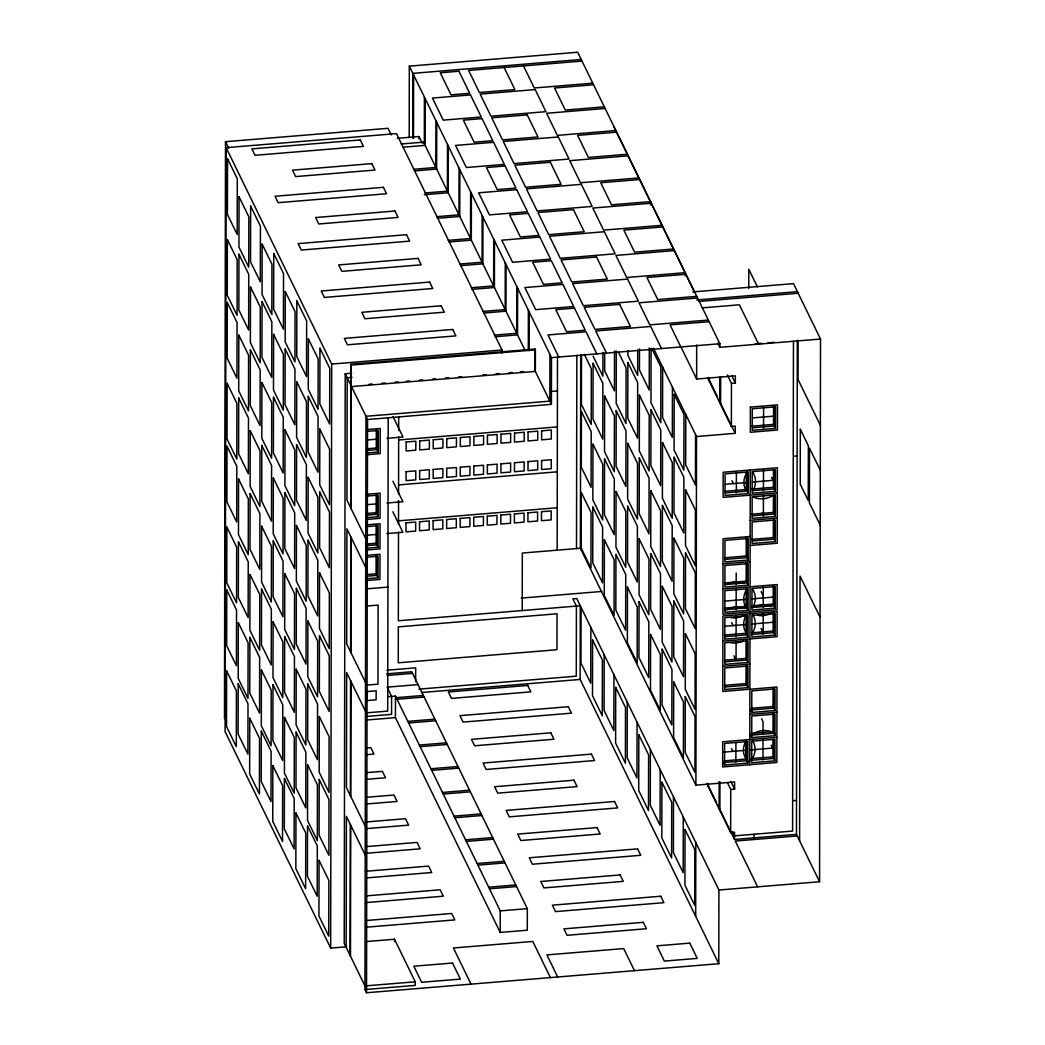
<?xml version="1.0" encoding="UTF-8"?>
<svg xmlns="http://www.w3.org/2000/svg" width="1045" height="1045" viewBox="0 0 1045 1045"><rect width="100%" height="100%" fill="white"/><g stroke="black" fill="none" stroke-linecap="round" stroke-linejoin="round"><path stroke-width="1.5" d="M224.479 718.542L225.498 141.702L388.074 128.3L391.287 134.896M502.005 353.105L502.005 350.023L396.46 133.616L226.138 147.659L225.106 731.683L330.664 948.089L346.613 946.783M330.664 948.089L331.683 364.065L226.138 147.659M351.682 373.209L345.216 373.731L344.223 943.387L364.979 985.944M346.169 947.397L346.404 816.38L365.201 854.928M350.088 955.43L350.323 824.414M350.375 795.663L350.571 680.648M350.624 651.897L350.82 536.895M350.872 508.144L351.12 364.222L535.001 349.056L535.393 349.866L535.353 371.419L351.473 386.585M350.48 956.227L350.715 825.21M350.767 796.46L350.963 681.458M351.016 652.707L351.211 537.692M351.264 508.941L351.12 364.222M418.888 689.138L576.278 676.167L576.409 606.087L572.882 598.863L576.749 598.537L718.921 890.026L718.79 963.712L366.534 992.75L364.966 989.537L365.972 416.289L549.84 401.136L549.918 354.412M366.534 992.75L367.54 419.502L345.216 373.731M365.632 578.825L378.016 577.794L376.069 573.783L376.096 555.3M365.685 548.272L378.081 547.253L376.122 543.23L376.148 524.747M367.291 517.588L378.133 516.7L376.174 512.69L376.2 494.207M367.409 452.903L378.238 452.015L376.278 447.991L376.318 429.508M376.879 555.365L376.853 575.39L366.011 576.278M376.931 524.812L376.905 544.837L366.063 545.738M376.984 494.272L376.958 514.297L367.657 515.054M377.101 429.573L377.062 449.598L367.775 450.369M378.016 577.794L378.055 556.24L365.672 557.259M378.081 547.253L378.107 525.687L367.278 526.575M378.133 516.7L378.172 495.134L367.331 496.035M378.238 452.015L378.277 430.449L367.435 431.337M388.217 417.817L387.708 711.096L366.743 712.821M394.487 941.636L394.487 939.233L366.926 941.519M386.467 673.855L411.795 671.765L527.333 908.654L527.294 930.207L500.202 932.44L395.428 717.641L395.467 696.074L387.734 696.715M398.498 532.127L398.341 620.769L580.275 605.76L580.145 679.446L718.79 963.712M398.511 524.067L398.55 500.529M398.563 494.272L398.667 436.849M398.667 430.605L398.694 416.537M409.196 137.444L409.313 66.135L577.702 52.25L719.874 343.74L719.874 347.332L820.521 339.037L819.567 881.732L718.921 890.026M412.736 138.188L412.84 73.359L581.229 59.474M413.52 138.175L413.624 74.966M394.487 939.246L415.257 981.804L415.244 985.396L364.966 989.537M415.649 681.706L415.675 667.846L386.898 670.224M419.019 138.92L419.019 136.529L397.348 138.306M424.322 143.766L424.401 97.054M425.184 98.661L425.093 145.373L402.782 147.214M435.948 120.737L435.869 167.461L413.559 169.303M436.732 122.343L436.653 169.068L414.342 170.91M447.508 144.432L447.43 191.144L425.106 192.985M448.292 146.039L448.2 192.75L424.296 194.723M459.055 168.114L458.977 214.839L436.666 216.681M459.839 169.721L459.761 216.446L437.45 218.287M470.616 191.81L470.537 238.521L448.214 240.363M471.399 193.416L471.308 240.128L448.997 241.97M482.163 215.492L482.085 262.217L459.774 264.058M482.947 217.099L482.868 263.823L460.558 265.665M493.723 239.187L493.645 285.899L471.321 287.741M494.507 240.794L494.416 287.506L472.105 289.347M500.202 932.44L500.241 910.887L395.467 696.074M505.271 262.87L505.192 309.594L482.881 311.436M506.054 264.476L505.976 311.201L483.665 313.043M516.831 286.565L516.752 333.277L494.429 335.118M517.615 288.159L517.523 334.883L495.212 336.725M522.213 610.554L522.317 553.053L580.38 548.259L695.918 785.148L734.622 781.96L734.609 789.145L730.742 789.458L727.372 782.561M528.313 350.519L528.378 310.247M529.097 350.519L529.162 311.854M535.001 349.056L534.962 370.622L551.407 404.35L367.54 419.502M551.407 404.35L551.486 357.625L409.313 66.135M557.155 550.179L557.494 357.259M576.5 548.586L576.84 355.444M580.38 548.259L580.72 355.117M581.059 607.367L580.968 663.079L590.752 683.156L590.856 627.444M581.164 549.866L581.255 492.365L591.052 512.442L590.961 568.14L581.164 548.076M581.503 354.973L581.412 404.31L591.209 424.388L591.3 368.676L584.312 354.333M602.926 352.322L602.887 376.2L593.09 356.123M604.167 654.745L604.075 710.456L613.859 730.533L613.964 674.822M604.689 353.315L604.663 370.818L614.46 390.895L614.525 351.107M616.289 350.976L616.197 403.501L625.994 423.578L626.086 367.866L618.392 352.087M627.274 702.122L627.183 757.834L636.967 777.911L637.071 722.199M627.888 350.532L627.875 355.3L637.672 375.377L637.711 349.918M639.488 348.912L639.449 370.008L649.245 390.085L649.311 347.88M650.552 204.859L650.552 201.607L611.508 204.833L600.744 182.744L639.788 179.531M650.382 749.5L650.29 805.212L660.074 825.289L660.179 769.577M651.087 348.573L650.983 402.678L660.78 422.755L660.871 367.056L651.78 348.416M662.648 367.069L662.556 417.386L672.353 437.463L672.431 387.146M673.489 796.878L673.398 852.589L683.182 872.666L683.286 816.955M685.206 275.919L685.22 272.68L626.686 277.5L615.923 255.424L674.443 250.591M685.755 414.447L685.664 464.764L695.461 484.841L695.539 434.524M695.683 916.334L695.813 842.649M695.918 785.148L696.519 436.536L653.53 348.39M727.411 375.064L731.448 383.345L735.327 383.019L735.327 375.834L696.623 379.022L696.688 345.059M708.34 786.82L708.34 783.632M709.046 380.693L709.059 377.506M719.117 808.908L719.156 781.751M719.822 402.782L719.861 377.219M719.9 810.515L719.94 781.751M720.606 404.389L720.658 377.232M724.59 764.992L724.629 743.426L747.854 741.519L747.815 763.072L724.59 764.992L723.414 762.589L746.639 760.669L746.679 742.185M819.567 881.732L796.46 834.354L734.517 839.462L734.53 832.277L730.664 832.591L730.742 789.458M696.519 436.536L735.236 433.335L735.249 426.151L731.369 426.464L731.448 383.345M735.876 762.21L735.915 743.126M736.098 641.173L736.059 660.205L733.917 655.816M736.098 636.418L736.137 615.74M736.15 609.679L736.189 588.988M736.189 584.194L736.216 573.026M736.346 492.874L736.385 472.183M747.815 763.072L745.856 759.062L745.895 742.12M747.946 687.61L747.985 666.044L724.76 667.951L724.721 689.517L747.946 687.61L745.986 683.587L746.025 665.103M747.998 662.452L748.037 640.885L724.812 642.793L724.773 664.359L747.998 662.452L746.039 658.428L746.065 639.945M748.037 637.293L748.076 615.727L724.851 617.634L724.812 639.2L748.037 637.293L746.078 633.27L746.117 614.787M748.089 610.332L748.129 588.766L724.903 590.686L724.864 612.252L748.089 610.332L746.13 606.322L746.156 589.38M748.129 585.174L748.168 563.608L724.943 565.528L724.903 587.094L748.129 585.174L746.169 581.164L746.208 562.68M748.168 560.015L748.207 538.449L724.982 540.37L724.943 561.936L748.168 560.015L746.221 556.005L746.248 537.522M748.285 493.527L748.324 471.961L725.099 473.881L725.06 495.448L748.285 493.527L746.326 489.517L746.365 472.575M746.809 665.169L746.77 685.193L725.099 686.983M746.848 640.01L746.822 660.035L725.139 661.825M746.901 614.852L746.861 634.877L725.191 636.666M746.94 587.904L746.914 607.929L725.23 609.705M746.992 562.746L746.953 582.77L725.282 584.56M747.031 537.587L747.005 557.612L725.321 559.402M747.149 471.099L747.11 491.124L725.439 492.9M748.769 288.433L748.795 269.27L757.364 286.826M749.748 764.718L750.01 613.768M750.023 611.965L750.271 470.002M751.734 737.6L751.773 716.034L774.998 714.127L774.959 735.68L751.734 737.6L750.558 735.197L773.783 733.276L773.822 713.252M751.773 712.442L751.812 690.876L775.037 688.969L774.998 710.535L751.773 712.442L750.597 710.038L773.822 708.118L773.862 688.093M754.059 837.855L754.059 834.263M762.981 759.976L763.02 739.298M763.02 734.504L763.046 721.729L761.622 718.803M763.203 634.184L763.229 613.506M763.242 607.445L763.281 586.754M763.438 495.395L763.399 516.008L761.975 513.082M763.451 490.641L763.49 469.95M763.555 428.084L763.595 407.406M774.92 760.838L774.959 739.285L751.734 741.192L751.695 762.759L774.92 760.838L772.96 756.828L772.986 739.886M774.959 735.68L773 731.67L773.039 713.186M774.998 710.535L773.052 706.511L773.078 688.028M775.142 635.06L775.168 613.493L751.943 615.4L751.904 636.967L775.142 635.06L773.182 631.036L773.209 612.553M775.181 608.099L775.22 586.532L751.995 588.453L751.956 610.019L775.181 608.099L773.222 604.088L773.261 585.605M775.299 541.61L775.338 520.044L752.113 521.964L752.073 543.531L775.299 541.61L773.339 537.6L773.365 520.658M775.338 516.452L775.377 494.886L752.152 496.806L752.113 518.372L775.338 516.452L773.378 512.442L773.418 495.5M775.39 491.294L775.429 469.728L752.204 471.648L752.165 493.214L775.39 491.294L773.431 487.284L773.457 470.341M775.494 428.398L775.534 406.832L752.309 408.752L752.269 430.318L775.494 428.398L773.535 424.388L773.574 405.904M773.77 739.951L773.744 758.435L750.519 760.355M773.992 612.618L773.966 632.643L752.282 634.433M774.045 585.67L774.005 605.695L752.335 607.472M774.162 519.182L774.123 539.207L752.452 540.983M774.201 495.565L774.162 514.049L752.491 515.825M774.24 470.407L774.214 488.89L752.531 490.667M774.358 405.969L774.319 425.994L752.648 427.784M793.455 341.206L792.593 831.075L734.53 835.869L732.571 831.846M796.46 834.354L797.322 340.448M798.106 340.461L798.04 379.518L820.364 425.289M799.595 840.781L800.052 576.095L820.025 617.046M582.013 61.08L468.617 70.433L479.394 92.509L514.898 89.583L504.134 67.507M592.789 83.169L534.256 87.989L523.493 65.913M593.573 84.776L554.529 87.989L565.293 110.078L604.337 106.851M605.12 108.458L546.6 113.291L557.364 135.367L615.897 130.547M401.215 144.001L423.538 142.159L524.93 350.075M616.681 132.153L577.637 135.367L588.4 157.455L627.444 154.229M628.228 155.836L569.708 160.669L580.471 182.744L639.004 177.924M651.335 203.213L592.815 208.046L603.579 230.122L662.112 225.302M662.896 226.909L623.852 230.122L634.615 252.211L673.659 248.984M686.003 274.286L646.959 277.5L657.723 299.588L696.767 296.362M692.848 291.934L793.495 283.626L820.521 339.037M697.551 297.969L639.031 302.802L649.794 324.877L708.327 320.057M696.767 299.954L797.413 291.659M699.17 301.43L798.197 293.266M702.292 307.857L739.39 304.8L758.579 344.145M709.111 321.664L670.067 324.877L680.831 346.966M331.683 364.065L502.005 350.023M351.512 365.018L535.393 349.866M551.486 357.625L719.874 343.74M755.274 343.818L761.648 343.296M768.023 342.773L774.397 342.251M352.047 377.349L347.175 377.754L346.953 500.111L365.75 538.658M368.99 384.299L372.242 384.037M382 383.228L385.252 382.966M395.023 382.156L398.276 381.895M406.414 381.216L409.666 380.955M419.424 380.145L422.689 379.884M432.447 379.074L435.7 378.799M445.457 378.003L448.723 377.728M458.481 376.931L461.733 376.657M482.894 374.92L486.147 374.646M495.905 373.836L499.157 373.574M508.928 372.765L512.181 372.503M520.319 371.824L523.571 371.563M550.95 391.483L557.429 390.948M367.461 429.534L380.223 428.489L380.171 453.648L367.422 454.693M367.918 439.919L377.493 439.122M387.055 438.338L403.004 437.019L393.011 416.537M398.654 439.971L557.364 426.896M366.991 448.762L376.278 447.991M752.478 417.909L774.737 416.067M751.864 426.177L773.535 424.388M398.576 484.906L557.285 471.817M794.017 456.182L797.126 455.92M367.357 494.233L380.106 493.175L380.066 518.333L367.304 519.391M367.801 504.604L377.376 503.821M386.95 503.024L402.9 501.718L392.907 481.236M366.873 513.448L376.174 512.69M725.269 484.279L747.619 482.437M752.322 482.045L774.632 480.204M724.655 491.307L746.326 489.517M751.747 489.073L773.431 487.284M398.511 520.841L557.22 507.752M367.304 524.786L380.053 523.728L380.001 548.886L365.659 550.075M777.323 492.926L723.127 497.394L723.166 472.249L777.362 467.768L777.232 543.243L750.14 545.477M367.749 535.158L377.323 534.361M386.885 533.577L402.847 532.258L392.855 511.776M366.821 544.001L376.122 543.23M751.708 514.218L773.378 512.442M750.179 520.319L777.271 518.085M365.659 555.457L380.001 554.281L379.949 579.439L365.606 580.615M750.153 536.503L723.049 538.737L722.918 614.199L777.114 609.731L777.153 584.573L722.97 589.053M751.668 539.377L773.339 537.6M366.769 574.554L376.069 573.783M724.538 557.795L746.221 556.005M366.873 588.831L387.917 587.094M723.009 563.895L750.101 561.661M366.808 606.022L378.107 605.094L377.963 684.161L366.677 685.089M521.181 598.106L601.816 591.457M724.498 582.953L746.169 581.164M725.073 601.084L747.41 599.242M752.113 598.85L774.423 597.009M724.446 608.112L746.13 606.322M751.551 605.878L773.222 604.088M725.021 626.242L747.371 624.401M752.073 624.009L774.384 622.167M724.407 635.06L746.078 633.27M751.499 632.826L773.182 631.036M722.879 641.16L777.062 636.692L777.114 611.534L722.918 616.001L722.787 691.476L776.984 687.009L776.853 762.484L722.657 766.952L722.696 741.793L776.892 737.326M387.238 675.462L412.579 673.372M418.065 684.606L387.094 687.166L391.601 696.401L391.575 714.362L365.554 716.517M724.355 660.218L746.039 658.428M722.827 666.318L749.931 664.084M421.475 692.521L580.145 679.446M396.251 697.681L423.356 695.447M397.035 699.288L424.139 697.054M724.316 685.376L745.986 683.587M366.233 720.044L395.428 717.641M407.811 721.377L434.903 719.143M408.595 722.983L435.687 720.75M751.368 708.301L773.052 706.511M749.84 714.401L776.931 712.168M365.972 748.05L370.831 747.658L373.966 754.072L365.868 754.751M419.358 745.059L446.463 742.825M420.142 746.666L447.247 744.432M751.329 733.459L773 731.67M366.207 772.673L382.392 771.341L385.527 777.767L366.103 779.361M430.919 768.754L458.01 766.521M431.703 770.361L458.794 768.127M723.218 752.165L747.149 750.192M750.258 749.931L774.162 747.959M724.185 760.851L745.856 759.062M751.277 758.618L772.96 756.828M366.416 797.296L393.939 795.036L397.074 801.45L366.299 803.997M442.466 792.437L469.571 790.203M443.25 794.043L470.354 791.81M366.664 821.919L405.499 818.718L408.634 825.145L366.573 828.607M454.026 816.132L481.118 813.898M454.81 817.739L481.902 815.505M792.646 800.744L796.512 800.431M366.847 846.554L417.046 842.414L420.181 848.827L366.743 853.242M465.574 839.814L492.678 837.581M466.357 841.421L493.462 839.187M365.515 871.295L428.607 866.096L431.742 872.523L367.03 877.852M797.244 835.961L735.301 841.068L757.625 886.839M477.134 863.51L504.226 861.276M477.918 865.116L505.009 862.883M365.659 895.931L440.154 889.791L443.289 896.205L365.554 902.619M488.681 887.192L515.786 884.958M489.465 888.799L516.57 886.565M365.972 920.54L451.714 913.474L454.849 919.9L365.868 927.228M500.241 910.887L527.333 908.654M366.599 985.814L415.257 981.804M820.286 470.224L809.483 448.07L809.392 502.906L820.194 525.047M613.924 126.902L694.625 292.365M717.85 343.191L719.874 347.332M731.761 375.717L735.327 383.019M771.628 477.408L773.052 480.334M708.092 377.689L717.379 396.734M718.803 399.66L735.236 433.335M708.262 379.087L731.369 426.464M680.909 346.809L696.623 379.022M731.918 480.687L733.342 483.613M661.485 348.56L650.708 326.471L595.715 331.004L606.479 353.092M761.126 591.561L763.268 595.95M761.06 628.424L763.203 632.813M731.67 622.65L733.094 625.576M596.813 353.889L586.036 331.801L547.998 334.949L558.775 357.024M771.158 745.163L772.582 748.089M731.448 748.442L732.885 751.368M419.019 136.529L422.245 143.126M731.043 781.83L734.609 789.145M707.112 783.254L716.361 802.233M717.784 805.146L734.517 839.462M707.556 785.213L730.664 832.591M634.459 970.661L623.695 948.573L546.914 954.908L557.69 976.984M225.498 141.702L228.711 148.299M365.711 567.409L346.901 528.861L346.705 643.877L365.502 682.411M550.401 977.584L532.78 941.44L453.399 947.985L471.034 984.129M365.45 711.162L346.653 672.627L346.457 787.63L365.254 826.177M772.921 495.565A19.75 17.608 -26 0 1 753.563 497.159M746.496 491.176A19.75 17.608 -26 0 1 746.522 473.202M747.959 761.335A19.75 17.608 -26 0 1 746.052 740.957M751.042 735.275A19.75 17.608 -26 0 1 775.272 733.773M752.753 589.471A19.75 17.608 -26 0 1 752.713 607.445M744.51 615.257A19.75 17.608 -26 0 1 730.925 617.608M727.438 584.429A19.75 17.608 -26 0 1 744.184 582.888M752.949 472.667A19.75 17.608 -26 0 1 752.922 490.641M771.602 613.023A19.75 17.608 -26 0 1 758.03 615.374M746.287 607.981A19.75 17.608 -26 0 1 746.326 590.007M752.491 740.422A19.75 17.608 -26 0 1 751.042 760.46M752.7 614.63A19.75 17.608 -26 0 1 752.674 632.604M743.308 640.99A19.75 17.608 -26 0 1 730.886 642.766M727.385 609.588A19.75 17.608 -26 0 1 744.144 608.046M746.248 633.139A19.75 17.608 -26 0 1 746.274 615.165M754.49 607.354A19.75 17.608 -26 0 1 771.236 605.813M226.621 670.851L226.53 726.562L236.314 746.639L236.418 690.928L226.621 670.851M226.765 589.981L226.66 645.692L236.457 665.769L236.549 610.058L226.765 589.981M226.869 527.098L226.778 582.797L236.562 602.874L236.666 547.162L226.869 527.098M227.013 446.228L226.922 501.94L236.706 522.004L236.81 466.305L227.013 446.228M227.118 383.332L227.026 439.044L236.823 459.121L236.915 403.409L227.118 383.332M227.261 302.462L227.17 358.174L236.954 378.251L237.058 322.539L227.261 302.462M227.379 239.566L227.274 295.278L237.071 315.355L237.163 259.643L227.379 239.566M227.523 158.709L227.418 214.408L237.215 234.485L237.306 178.786L227.523 158.709M238.195 683.757L238.103 734.073L247.9 754.15L247.992 703.834L238.195 683.757M238.299 622.663L238.208 678.362L247.992 698.439L248.096 642.74L238.299 622.663M238.443 541.793L238.338 597.505L248.135 617.582L248.24 561.87L238.443 541.793M238.547 478.897L238.456 534.609L248.24 554.686L248.344 498.974L238.547 478.897M238.691 398.041L238.6 453.739L248.383 473.816L248.488 418.118L238.691 398.041M238.809 335.145L238.704 390.843L248.501 410.92L248.592 355.222L238.809 335.145M238.939 254.275L238.848 309.986L248.645 330.063L248.736 274.352L238.939 254.275M239.044 196.773L238.952 247.09L248.749 267.167L248.841 216.851L239.044 196.773M249.729 718.228L249.637 773.94L259.421 794.017L259.526 738.306L249.729 718.228M249.873 637.359L249.768 693.07L259.565 713.147L259.656 657.436L249.873 637.359M249.977 574.476L249.886 630.174L259.669 650.251L259.774 594.54L249.977 574.476M250.121 493.606L250.029 549.317L259.813 569.381L259.918 513.683L250.121 493.606M250.225 430.71L250.134 486.421L259.931 506.498L260.022 450.787L250.225 430.71M250.369 349.84L250.277 405.551L260.061 425.628L260.166 369.917L250.369 349.84M250.486 286.944L250.382 342.655L260.179 362.733L260.27 307.021L250.486 286.944M250.63 206.087L250.526 261.786L260.323 281.863L260.414 226.164L250.63 206.087M261.302 731.134L261.211 781.451L271.008 801.528L271.099 751.211L261.302 731.134M261.407 670.041L261.315 725.739L271.099 745.817L271.204 690.118L261.407 670.041M261.55 589.171L261.446 644.883L271.243 664.96L271.347 609.248L261.55 589.171M261.655 526.275L261.563 581.987L271.347 602.064L271.452 546.352L261.655 526.275M261.799 445.418L261.707 501.117L271.491 521.194L271.595 465.482L261.799 445.418M261.916 382.522L261.812 438.221L271.609 458.298L271.7 402.599L261.916 382.522M262.047 301.652L261.955 357.364L271.752 377.441L271.844 321.729L262.047 301.652M262.151 244.151L262.06 294.468L271.857 314.545L271.948 264.228L262.151 244.151M272.836 765.606L272.745 821.318L282.529 841.395L282.633 785.683L272.836 765.606M272.98 684.736L272.876 740.448L282.673 760.525L282.764 704.813L272.98 684.736M273.085 621.853L272.993 677.552L282.777 697.629L282.881 641.917L273.085 621.853M273.228 540.983L273.137 596.695L282.921 616.759L283.025 561.06L273.228 540.983M273.333 478.087L273.241 533.799L283.038 553.863L283.13 498.165L273.333 478.087M273.476 397.218L273.385 452.929L283.169 473.006L283.273 417.295L273.476 397.218M273.594 334.322L273.49 390.033L283.286 410.11L283.378 354.399L273.594 334.322M273.738 253.465L273.633 309.163L283.43 329.24L283.522 273.542L273.738 253.465M284.41 778.512L284.318 828.829L294.115 848.906L294.207 798.589L284.41 778.512M284.514 717.419L284.423 773.117L294.207 793.194L294.311 737.496L284.514 717.419M284.658 636.549L284.553 692.26L294.35 712.337L294.455 656.626L284.658 636.549M284.762 573.653L284.671 629.364L294.455 649.441L294.559 593.73L284.762 573.653M284.906 492.796L284.815 548.494L294.599 568.571L294.703 512.86L284.906 492.796M285.024 429.9L284.919 485.598L294.716 505.675L294.808 449.977L285.024 429.9M285.154 349.03L285.063 404.742L294.86 424.819L294.951 369.107L285.154 349.03M285.259 291.529L285.167 341.846L294.964 361.923L295.056 311.606L285.259 291.529M295.944 812.984L295.853 868.695L305.636 888.772L305.741 833.061L295.944 812.984M296.088 732.114L295.983 787.825L305.78 807.903L305.871 752.191L296.088 732.114M296.192 669.231L296.101 724.93L305.885 745.007L305.989 689.295L296.192 669.231M296.336 588.361L296.244 644.073L306.028 664.137L306.133 608.438L296.336 588.361M296.44 525.465L296.349 581.177L306.146 601.241L306.237 545.542L296.44 525.465M296.584 444.595L296.493 500.307L306.276 520.384L306.381 464.672L296.584 444.595M296.702 381.699L296.597 437.411L306.394 457.488L306.485 401.776L296.702 381.699M296.845 300.842L296.741 356.541L306.538 376.618L306.629 320.919L296.845 300.842M307.517 825.89L307.426 876.206L317.223 896.283L317.314 845.967L307.517 825.89M307.622 764.796L307.53 820.495L317.314 840.572L317.419 784.873L307.622 764.796M307.766 683.926L307.661 739.638L317.458 759.715L317.562 704.003L307.766 683.926M307.87 621.03L307.779 676.742L317.562 696.819L317.667 641.107L307.87 621.03M308.014 540.174L307.922 595.872L317.706 615.949L317.811 560.238L308.014 540.174M308.131 477.278L308.027 532.976L317.824 553.053L317.915 497.355L308.131 477.278M308.262 396.408L308.17 452.119L317.967 472.196L318.059 416.485L308.262 396.408M308.366 338.907L308.275 389.223L318.072 409.3L318.163 358.984L308.366 338.907M319.052 860.362L318.96 916.073L328.744 936.15L328.848 880.439L319.052 860.362M319.195 779.492L319.091 835.203L328.888 855.28L328.979 799.569L319.195 779.492M319.3 716.596L319.208 772.307L328.992 792.384L329.097 736.673L319.3 716.596M319.443 635.739L319.352 691.45L329.136 711.514L329.24 655.816L319.443 635.739M319.548 572.843L319.457 628.554L329.253 648.618L329.345 592.92L319.548 572.843M319.692 491.973L319.6 547.684L329.384 567.762L329.488 512.05L319.692 491.973M319.809 429.077L319.705 484.789L329.502 504.866L329.593 449.154L319.809 429.077M319.953 348.22L319.848 403.919L329.645 423.996L329.737 368.297L319.953 348.22M366.481 691.62L366.468 700.607L376.148 699.81L376.161 690.823L366.481 691.62M398.328 626.869L398.263 662.804L556.972 649.716L557.037 613.781L398.328 626.869M406.009 522.879L405.996 531.866L415.675 531.069L415.688 522.082L406.009 522.879M406.1 471.674L406.087 480.661L415.753 479.864L415.779 470.877L406.1 471.674M406.152 442.009L406.139 450.996L415.805 450.199L415.832 441.212L406.152 442.009M419.554 521.755L419.541 530.742L429.221 529.946L429.234 520.959L419.554 521.755M419.646 470.55L419.633 479.537L429.312 478.741L429.325 469.754L419.646 470.55M419.698 440.899L419.685 449.886L429.364 449.089L429.377 440.102L419.698 440.899M433.1 520.645L433.087 529.632L442.766 528.835L442.78 519.848L433.1 520.645M433.192 469.44L433.179 478.427L442.858 477.63L442.871 468.643L433.192 469.44M433.244 439.775L433.231 448.762L442.91 447.965L442.923 438.978L433.244 439.775M446.659 519.522L446.633 528.509L456.312 527.712L456.325 518.725L446.659 519.522M446.737 468.317L446.724 477.304L456.404 476.507L456.417 467.52L446.737 468.317M446.79 438.665L446.777 447.652L456.456 446.855L456.469 437.868L446.79 438.665M460.205 518.411L460.192 527.398L469.858 526.602L469.884 517.615L460.205 518.411M460.296 467.206L460.27 476.193L469.95 475.397L469.963 466.41L460.296 467.206M460.349 437.541L460.322 446.528L470.002 445.732L470.015 436.745L460.349 437.541M473.751 517.288L473.738 526.275L483.417 525.478L483.43 516.491L473.751 517.288M473.842 466.083L473.829 475.07L483.495 474.273L483.522 465.286L473.842 466.083M473.894 436.431L473.881 445.418L483.548 444.608L483.574 435.634L473.894 436.431M487.297 516.178L487.284 525.165L496.963 524.368L496.976 515.381L487.297 516.178M487.388 464.973L487.375 473.96L497.054 473.163L497.067 464.176L487.388 464.973M487.44 435.308L487.427 444.295L497.106 443.498L497.12 434.511L487.44 435.308M500.842 515.054L500.829 524.041L510.509 523.245L510.522 514.258L500.842 515.054M500.934 463.849L500.921 472.836L510.6 472.04L510.613 463.053L500.934 463.849M500.986 434.197L500.973 443.184L510.652 442.375L510.665 433.401L500.986 434.197M514.401 513.944L514.375 522.931L524.054 522.134L524.067 513.147L514.401 513.944M514.48 462.739L514.467 471.726L524.146 470.929L524.159 461.942L514.48 462.739M514.532 433.074L514.519 442.061L524.198 441.264L524.211 432.277L514.532 433.074M527.947 512.821L527.934 521.808L537.6 521.011L537.626 512.024L527.947 512.821M528.038 461.616L528.012 470.603L537.692 469.806L537.705 460.819L528.038 461.616M528.091 431.964L528.065 440.951L537.744 440.141L537.757 431.167L528.091 431.964M541.493 511.71L541.48 520.697L551.159 519.901L551.172 510.914L541.493 511.71M541.584 460.505L541.571 469.492L551.237 468.696L551.264 459.709L541.584 460.505M541.637 430.84L541.623 439.827L551.29 439.031L551.316 430.044L541.637 430.84M581.399 411.495L581.307 467.206L591.091 487.284L591.196 431.572L581.399 411.495M592.593 640.049L592.502 695.748L602.286 715.825L602.39 660.113L592.593 640.049M592.828 507.073L592.737 562.772L602.521 582.849L602.625 527.137L592.828 507.073M592.946 444.177L592.842 499.876L602.638 519.953L602.73 464.241L592.946 444.177M593.077 363.307L592.985 419.019L602.769 439.083L602.874 383.384L593.077 363.307M604.363 539.742L604.271 595.441L614.068 615.518L614.16 559.82L604.363 539.742M604.506 458.873L604.415 514.584L614.199 534.661L614.303 478.95L604.506 458.873M604.624 395.977L604.519 451.688L614.316 471.765L614.408 416.054L604.624 395.977M615.701 687.427L615.609 743.126L625.393 763.203L625.498 707.491L615.701 687.427M615.936 554.438L615.845 610.149L625.628 630.226L625.733 574.515L615.936 554.438M616.054 491.555L615.949 547.253L625.746 567.33L625.837 511.619L616.054 491.555M616.184 410.685L616.093 466.397L625.877 486.461L625.981 430.762L616.184 410.685M627.47 587.12L627.379 642.819L637.176 662.896L637.267 607.197L627.47 587.12M627.614 506.25L627.522 561.962L637.306 582.039L637.411 526.327L627.614 506.25M627.731 443.354L627.627 499.066L637.424 519.143L637.515 463.431L627.731 443.354M627.862 362.497L627.771 418.196L637.568 438.273L637.659 382.574L627.862 362.497M638.808 734.805L638.717 790.503L648.501 810.58L648.605 754.869L638.808 734.805M639.044 601.816L638.952 657.527L648.736 677.604L648.841 621.893L639.044 601.816M639.161 538.933L639.057 594.631L648.854 614.708L648.945 558.997L639.161 538.933M639.292 458.063L639.2 513.774L648.984 533.838L649.089 478.14L639.292 458.063M639.409 395.167L639.305 450.878L649.102 470.955L649.193 415.244L639.409 395.167M650.578 634.498L650.486 690.196L660.283 710.273L660.375 654.575L650.578 634.498M650.721 553.628L650.63 609.339L660.414 629.417L660.518 573.705L650.721 553.628M650.839 490.732L650.735 546.444L660.531 566.521L660.623 510.809L650.839 490.732M650.97 409.875L650.878 465.574L660.675 485.651L660.767 429.952L650.97 409.875M661.916 782.182L661.825 837.881L671.608 857.958L671.713 802.246L661.916 782.182M662.151 649.193L662.06 704.905L671.844 724.982L671.948 669.27L662.151 649.193M662.269 586.31L662.164 642.009L671.961 662.086L672.053 606.374L662.269 586.31M662.399 505.44L662.308 561.152L672.092 581.216L672.196 525.517L662.399 505.44M662.517 442.544L662.412 498.256L672.209 518.32L672.301 462.622L662.517 442.544M673.685 681.876L673.594 737.574L683.391 757.651L683.482 701.953L673.685 681.876M673.829 601.006L673.738 656.717L683.521 676.794L683.626 621.083L673.829 601.006M673.947 538.11L673.842 593.821L683.639 613.898L683.73 558.187L673.947 538.11M674.077 457.253L673.986 512.951L683.783 533.028L683.874 477.317L674.077 457.253M674.195 394.357L674.09 450.055L683.887 470.132L683.979 414.434L674.195 394.357M685.024 829.56L684.932 885.259L694.716 905.336L694.82 849.624L685.024 829.56M685.259 696.571L685.167 752.282L694.951 772.359L695.056 716.648L685.259 696.571M685.376 633.688L685.272 689.386L695.069 709.464L695.16 653.752L685.376 633.688M685.507 552.818L685.415 608.53L695.199 628.594L695.304 572.895L685.507 552.818M685.624 489.922L685.52 545.634L695.317 565.698L695.408 509.999L685.624 489.922M750.375 407.119L750.336 432.277L777.428 430.031L777.467 404.885L750.375 407.119M800.313 429.26L800.222 484.096L808.242 500.568L808.347 445.732L800.313 429.26M458.951 71.23L440.258 72.771L451.035 94.847L469.714 93.318L458.951 71.23M470.498 94.925L432.46 98.06L443.237 120.136L481.275 117.001L470.498 94.925M535.171 89.583L480.178 94.115L490.941 116.204L545.947 111.671L535.171 89.583M482.058 118.607L463.366 120.149L474.143 142.224L492.822 140.696L482.058 118.607M527.242 114.885L491.725 117.811L502.501 139.886L538.005 136.96L527.242 114.885M360.303 139.939L251.91 148.873L255.045 155.3L363.438 146.365L360.303 139.939M493.606 142.29L455.568 145.438L466.344 167.513L504.382 164.379L493.606 142.29M558.278 136.96L503.285 141.493L514.049 163.582L569.055 159.049L558.278 136.96M371.85 163.634L292.495 170.165L295.63 176.592L374.985 170.048L371.85 163.634M505.166 165.985L486.474 167.527L497.25 189.602L515.93 188.074L505.166 165.985M550.349 162.262L514.832 165.188L525.609 187.264L561.113 184.338L550.349 162.262M383.41 187.316L275.018 196.251L278.153 202.678L386.546 193.743L383.41 187.316M516.713 189.667L478.675 192.816L489.452 214.891L527.49 211.756L516.713 189.667M581.386 184.338L526.393 188.871L537.156 210.959L592.162 206.427L581.386 184.338M394.958 211.012L315.603 217.543L318.738 223.97L398.093 217.425L394.958 211.012M528.274 213.363L509.581 214.904L520.358 236.98L539.037 235.452L528.274 213.363M573.457 209.64L537.94 212.566L548.716 234.642L584.22 231.716L573.457 209.64M406.518 234.694L298.125 243.629L301.26 250.055L409.653 241.121L406.518 234.694M539.821 237.045L501.783 240.193L512.559 262.269L550.597 259.134L539.821 237.045M604.363 231.729L549.5 236.248L560.264 258.337L615.139 253.817L604.363 231.729M418.065 258.389L338.711 264.921L341.846 271.347L421.2 264.803L418.065 258.389M551.381 260.741L532.689 262.282L543.465 284.358L562.145 282.829L551.381 260.741M596.564 257.018L561.047 259.944L571.824 282.019L607.328 279.093L596.564 257.018M429.626 282.072L321.233 291.006L324.368 297.433L432.761 288.498L429.626 282.072M562.928 284.423L524.89 287.571L535.667 309.647L573.705 306.512L562.928 284.423M627.601 279.093L572.608 283.626L583.371 305.715L638.377 301.182L627.601 279.093M441.173 305.767L361.818 312.298L364.953 318.725L444.308 312.181L441.173 305.767M574.489 308.118L555.796 309.66L566.573 331.735L585.252 330.194L574.489 308.118M619.672 304.395L584.155 307.321L594.932 329.397L630.435 326.471L619.672 304.395M452.733 329.449L344.341 338.384L347.476 344.811L455.868 335.876L452.733 329.449M527.725 685.442L448.37 691.973L451.505 698.4L530.86 691.855L527.725 685.442M568.31 706.733L459.931 715.668L463.053 722.095L571.445 713.16L568.31 706.733M550.833 732.819L471.478 739.351L474.613 745.777L553.968 739.233L550.833 732.819M591.418 754.111L483.038 763.046L486.16 769.473L594.553 760.538L591.418 754.111M573.94 780.197L494.585 786.728L497.72 793.155L577.075 786.611L573.94 780.197M614.525 801.489L506.146 810.424L509.268 816.85L617.66 807.916L614.525 801.489M597.048 827.575L517.693 834.106L520.828 840.533L600.183 833.988L597.048 827.575M637.633 848.867L529.253 857.801L532.375 864.228L640.768 855.293L637.633 848.867M620.155 874.939L540.801 881.484L543.936 887.91L623.29 881.366L620.155 874.939M660.74 896.244L552.361 905.179L555.483 911.606L663.875 902.671L660.74 896.244M643.263 922.317L563.908 928.861L567.043 935.288L646.398 928.744L643.263 922.317M689.804 943.126L656.913 945.843L664.346 961.1L697.25 958.383L689.804 943.126M452.537 963.033L413.82 966.22L421.657 982.274L460.362 979.087L452.537 963.033"/></g></svg>
